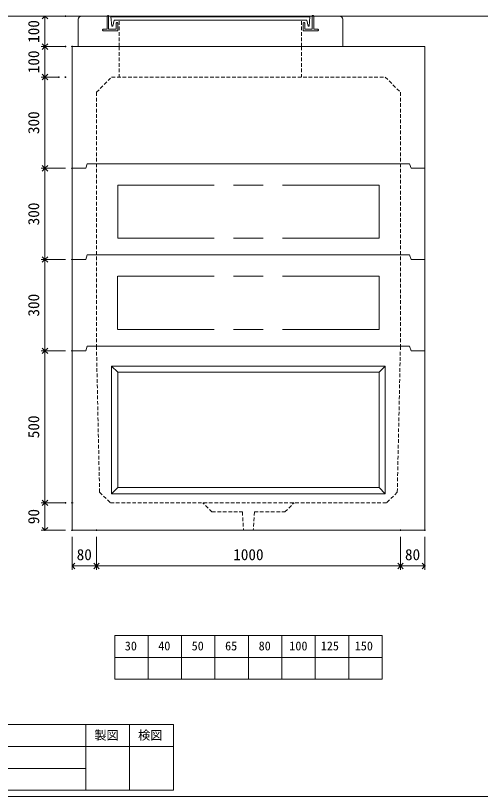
# Model space of a CAD drawing. Units: millimetres, scale not verified. Extents: x -4890 to 18490, y -2312 to 2312.
# Drawn here: x 299 to 1828, y -1963 to 604 of the extents above; entities that cross this region are included whole.
import ezdxf
from ezdxf.enums import TextEntityAlignment as Align

# ---------------------------------------------------------------- set-up
doc = ezdxf.new("R2010")
doc.units = ezdxf.units.MM
doc.header["$LTSCALE"] = 10
doc.header["$PDMODE"] = 32
doc.header["$PDSIZE"] = 2
doc.linetypes.add('DASHED1', pattern=[1.8, 1.2, -0.6])
doc.linetypes.add('USER2', pattern=[50.8, 31.75, -6.35, 6.35, -6.35])
doc.layers.add('0-1_Defpoints', color=7, linetype='Continuous')
for name, color, linetype, lineweight in [('0-2_waku', 7, 'Continuous', 18), ('0-3_gaikei', 7, 'Continuous', 18), ('0-4_kakure', 7, 'DASHED1', 5), ('0-5_sunpou', 7, 'Continuous', 5), ('0-9_uchigawa', 6, 'Continuous', 18), ('0-B_futa', 3, 'Continuous', 18), ('0-C_GL', 4, 'Continuous', 18), ('0-E_文字１', 7, 'Continuous', 18), ('1-3_uchigawa2', 6, 'USER2', 18)]:
    doc.layers.add(name, color=color, linetype=linetype, lineweight=lineweight)
doc.styles.add('ＭＳ ゴシック', font='')
doc.styles.get('ＭＳ ゴシック').set_extended_font_data('MS Gothic')

# ---------------------------------------------------------------- blocks, each defined once
blk = doc.blocks.new('_Open90')
at = {"layer": '0-5_sunpou'}
blk.add_line((0, 0), (-1, 0), dxfattribs=at)
blk.add_lwpolyline([(-0.5, 0.5), (0, 0), (-0.5, -0.5)], dxfattribs=at)
blk = doc.blocks.new('D114')
at = {"layer": '0-1_Defpoints'}
for p in [(1932.32, 1104.36), (2012.32, 1104.36), (2012.32, 986.94)]:
    blk.add_point(p, dxfattribs=at)
at = {"layer": '0-5_sunpou'}
for p, q in [((1932.32, 1082.36), (1932.32, 973.94)), ((2012.32, 1082.36), (2012.32, 973.94)), ((1950.32, 986.94), (1994.32, 986.94))]:
    blk.add_line(p, q, dxfattribs=at)
at = {"layer": '0-5_sunpou', "xscale": 18, "yscale": 18, "rotation": 180}
blk.add_blockref('_Open90', (1932.32, 986.94), dxfattribs=at)
at = {"layer": '0-5_sunpou', "xscale": 18, "yscale": 18}
blk.add_blockref('_Open90', (2012.32, 986.94), dxfattribs=at)
at = {"layer": '0-5_sunpou', "style": 'ＭＳ ゴシック'}
blk.add_text('80', height=36.66, dxfattribs=at).set_placement((1947.32, 994.94), align=Align.BOTTOM_LEFT)
blk = doc.blocks.new('D115')
at = {"layer": '0-1_Defpoints'}
for p in [(2012.32, 1104.36), (3012.32, 1104.36), (3012.32, 986.94)]:
    blk.add_point(p, dxfattribs=at)
at = {"layer": '0-5_sunpou'}
for p, q in [((2012.32, 1082.36), (2012.32, 973.94)), ((3012.32, 1082.36), (3012.32, 973.94)), ((2030.32, 986.94), (2994.32, 986.94))]:
    blk.add_line(p, q, dxfattribs=at)
at = {"layer": '0-5_sunpou', "xscale": 18, "yscale": 18, "rotation": 180}
blk.add_blockref('_Open90', (2012.32, 986.94), dxfattribs=at)
at = {"layer": '0-5_sunpou', "xscale": 18, "yscale": 18}
blk.add_blockref('_Open90', (3012.32, 986.94), dxfattribs=at)
at = {"layer": '0-5_sunpou', "style": 'ＭＳ ゴシック'}
blk.add_text('1000', height=36.66, dxfattribs=at).set_placement((2462.32, 994.94), align=Align.BOTTOM_LEFT)
blk = doc.blocks.new('D116')
at = {"layer": '0-1_Defpoints'}
for p in [(3012.32, 1104.36), (3092.32, 1104.36), (3092.32, 986.94)]:
    blk.add_point(p, dxfattribs=at)
at = {"layer": '0-5_sunpou'}
for p, q in [((3012.32, 1082.36), (3012.32, 973.94)), ((3092.32, 1082.36), (3092.32, 973.94)), ((3030.32, 986.94), (3074.32, 986.94))]:
    blk.add_line(p, q, dxfattribs=at)
at = {"layer": '0-5_sunpou', "xscale": 18, "yscale": 18, "rotation": 180}
blk.add_blockref('_Open90', (3012.32, 986.94), dxfattribs=at)
at = {"layer": '0-5_sunpou', "xscale": 18, "yscale": 18}
blk.add_blockref('_Open90', (3092.32, 986.94), dxfattribs=at)
at = {"layer": '0-5_sunpou', "style": 'ＭＳ ゴシック'}
blk.add_text('80', height=36.66, dxfattribs=at).set_placement((3027.32, 994.94), align=Align.BOTTOM_LEFT)
blk = doc.blocks.new('D117')
at = {"layer": '0-1_Defpoints'}
for p in [(1932.32, 1194.36), (1843, 1104.36), (1932.32, 1104.36)]:
    blk.add_point(p, dxfattribs=at)
at = {"layer": '0-5_sunpou'}
for p, q in [((1910.32, 1194.36), (1830, 1194.36)), ((1843, 1176.36), (1843, 1122.36)), ((1910.32, 1104.36), (1830, 1104.36))]:
    blk.add_line(p, q, dxfattribs=at)
at = {"layer": '0-5_sunpou', "xscale": 18, "yscale": 18}
for p, rotation in [((1843, 1194.36), 90), ((1843, 1104.36), 270)]:
    blk.add_blockref('_Open90', p, dxfattribs=dict(at, rotation=rotation))
at = {"layer": '0-5_sunpou', "style": 'ＭＳ ゴシック'}
blk.add_text('90', height=36.66, rotation=90, dxfattribs=at).set_placement((1835, 1124.36), align=Align.BOTTOM_LEFT)
blk = doc.blocks.new('D118')
at = {"layer": '0-1_Defpoints'}
for p in [(1932.32, 1694.36), (1843, 1194.36), (1910.32, 1194.36)]:
    blk.add_point(p, dxfattribs=at)
at = {"layer": '0-5_sunpou'}
for p, q in [((1910.32, 1694.36), (1830, 1694.36)), ((1843, 1676.36), (1843, 1212.36)), ((1888.32, 1194.36), (1830, 1194.36))]:
    blk.add_line(p, q, dxfattribs=at)
at = {"layer": '0-5_sunpou', "xscale": 18, "yscale": 18}
for p, rotation in [((1843, 1694.36), 90), ((1843, 1194.36), 270)]:
    blk.add_blockref('_Open90', p, dxfattribs=dict(at, rotation=rotation))
at = {"layer": '0-5_sunpou', "style": 'ＭＳ ゴシック'}
blk.add_text('500', height=36.66, rotation=90, dxfattribs=at).set_placement((1835, 1406.86), align=Align.BOTTOM_LEFT)
blk = doc.blocks.new('D119')
at = {"layer": '0-1_Defpoints'}
for p in [(1910.32, 2794.36), (1843, 2694.36), (1932.32, 2694.36)]:
    blk.add_point(p, dxfattribs=at)
at = {"layer": '0-5_sunpou'}
for p, q in [((1888.32, 2794.36), (1830, 2794.36)), ((1843, 2776.36), (1843, 2712.36)), ((1910.32, 2694.36), (1830, 2694.36))]:
    blk.add_line(p, q, dxfattribs=at)
at = {"layer": '0-5_sunpou', "xscale": 18, "yscale": 18}
for p, rotation in [((1843, 2794.36), 90), ((1843, 2694.36), 270)]:
    blk.add_blockref('_Open90', p, dxfattribs=dict(at, rotation=rotation))
at = {"layer": '0-5_sunpou', "style": 'ＭＳ ゴシック'}
blk.add_text('100', height=36.66, rotation=90, dxfattribs=at).set_placement((1835, 2706.86), align=Align.BOTTOM_LEFT)
blk = doc.blocks.new('D120')
at = {"layer": '0-1_Defpoints'}
for p in [(1910.32, 2694.36), (1843, 2594.36), (1910.32, 2594.36)]:
    blk.add_point(p, dxfattribs=at)
at = {"layer": '0-5_sunpou'}
for p, q in [((1888.32, 2694.36), (1830, 2694.36)), ((1843, 2676.36), (1843, 2612.36)), ((1888.32, 2594.36), (1830, 2594.36))]:
    blk.add_line(p, q, dxfattribs=at)
at = {"layer": '0-5_sunpou', "xscale": 18, "yscale": 18}
for p, rotation in [((1843, 2694.36), 90), ((1843, 2594.36), 270)]:
    blk.add_blockref('_Open90', p, dxfattribs=dict(at, rotation=rotation))
at = {"layer": '0-5_sunpou', "style": 'ＭＳ ゴシック'}
blk.add_text('100', height=36.66, rotation=90, dxfattribs=at).set_placement((1835, 2606.86), align=Align.BOTTOM_LEFT)
blk = doc.blocks.new('D121')
at = {"layer": '0-1_Defpoints'}
for p in [(1888.32, 2594.36), (1843, 2294.36), (1932.32, 2294.36)]:
    blk.add_point(p, dxfattribs=at)
at = {"layer": '0-5_sunpou'}
for p, q in [((1866.32, 2594.36), (1830, 2594.36)), ((1843, 2576.36), (1843, 2312.36)), ((1910.32, 2294.36), (1830, 2294.36))]:
    blk.add_line(p, q, dxfattribs=at)
at = {"layer": '0-5_sunpou', "xscale": 18, "yscale": 18}
for p, rotation in [((1843, 2594.36), 90), ((1843, 2294.36), 270)]:
    blk.add_blockref('_Open90', p, dxfattribs=dict(at, rotation=rotation))
at = {"layer": '0-5_sunpou', "style": 'ＭＳ ゴシック'}
blk.add_text('300', height=36.66, rotation=90, dxfattribs=at).set_placement((1835, 2406.86), align=Align.BOTTOM_LEFT)
blk = doc.blocks.new('D122')
at = {"layer": '0-1_Defpoints'}
for p in [(1932.32, 2294.36), (1843, 1994.36), (1932.32, 1994.36)]:
    blk.add_point(p, dxfattribs=at)
at = {"layer": '0-5_sunpou'}
for p, q in [((1910.32, 2294.36), (1830, 2294.36)), ((1843, 2276.36), (1843, 2012.36)), ((1910.32, 1994.36), (1830, 1994.36))]:
    blk.add_line(p, q, dxfattribs=at)
at = {"layer": '0-5_sunpou', "xscale": 18, "yscale": 18}
for p, rotation in [((1843, 2294.36), 90), ((1843, 1994.36), 270)]:
    blk.add_blockref('_Open90', p, dxfattribs=dict(at, rotation=rotation))
at = {"layer": '0-5_sunpou', "style": 'ＭＳ ゴシック'}
blk.add_text('300', height=36.66, rotation=90, dxfattribs=at).set_placement((1835, 2106.86), align=Align.BOTTOM_LEFT)
blk = doc.blocks.new('D123')
at = {"layer": '0-1_Defpoints'}
for p in [(1932.32, 1994.36), (1843, 1694.36), (1932.32, 1694.36)]:
    blk.add_point(p, dxfattribs=at)
at = {"layer": '0-5_sunpou'}
for p, q in [((1910.32, 1994.36), (1830, 1994.36)), ((1843, 1976.36), (1843, 1712.36)), ((1910.32, 1694.36), (1830, 1694.36))]:
    blk.add_line(p, q, dxfattribs=at)
at = {"layer": '0-5_sunpou', "xscale": 18, "yscale": 18}
for p, rotation in [((1843, 1994.36), 90), ((1843, 1694.36), 270)]:
    blk.add_blockref('_Open90', p, dxfattribs=dict(at, rotation=rotation))
at = {"layer": '0-5_sunpou', "style": 'ＭＳ ゴシック'}
blk.add_text('300', height=36.66, rotation=90, dxfattribs=at).set_placement((1835, 1806.86), align=Align.BOTTOM_LEFT)

msp = doc.modelspace()

# ---------------------------------------------------------------- linework, layer by layer
at = {"layer": '0-2_waku'}
for p, q in [((625.06, -1434.12), (625.06, -1578.12)), ((625.06, -1434.12), (625.06, -1578.12)), ((625.06, -1434.12), (625.06, -1578.12)), ((625.06, -1434.12), (625.06, -1578.12)), ((625.06, -1434.12), (1505.06, -1434.12)), ((735.06, -1434.12), (735.06, -1578.12)), ((845.06, -1434.12), (845.06, -1578.12)), ((845.06, -1434.12), (845.06, -1578.12)), ((955.06, -1434.12), (955.06, -1578.12)), ((1065.06, -1434.12), (1065.06, -1578.12)), ((1175.06, -1434.12), (1175.06, -1578.12)), ((1285.06, -1434.12), (1285.06, -1578.12)), ((1395.06, -1434.12), (1395.06, -1578.12)), ((1505.06, -1434.12), (1505.06, -1578.12)), ((625.06, -1506.12), (1505.06, -1506.12)), ((625.06, -1578.12), (1505.06, -1578.12)), ((-1209.94, -1727.12), (818.06, -1727.12)), ((530.06, -1727.12), (530.06, -1943.12)), ((530.06, -1727.12), (530.06, -1943.12)), ((674.06, -1727.12), (674.06, -1943.12)), ((818.06, -1727.12), (818.06, -1943.12)), ((-1209.23, -1799.12), (818.77, -1799.12)), ((-1209.23, -1871.12), (530.77, -1871.12)), ((-1209.94, -1943.12), (818.06, -1943.12)), ((-1229.94, -1963.12), (4890.06, -1963.12)), ((-1229.94, -1963.12), (4890.06, -1963.12))]:
    msp.add_line(p, q, dxfattribs=at)
at = {"layer": '0-3_gaikei'}
for p, q in [((505.06, 501.88), (505.06, 591.88)), ((515.06, 601.88), (600.06, 601.88)), ((1280.06, 601.88), (1365.06, 601.88)), ((1375.06, 501.88), (1375.06, 591.88)), ((485.06, 501.88), (485.06, -498.12)), ((530.56, 501.88), (485.06, 501.88)), ((485.06, 501.88), (1645.06, 501.88)), ((505.06, 501.88), (615.06, 501.88)), ((505.06, 501.88), (615.06, 501.88)), ((505.06, 501.88), (615.06, 501.88)), ((505.06, 501.88), (615.06, 501.88)), ((505.06, 501.88), (615.06, 501.88)), ((505.06, 501.88), (615.06, 501.88)), ((540.06, 501.88), (1340.06, 501.88)), ((540.06, 501.88), (1340.06, 501.88)), ((540.06, 501.88), (1340.06, 501.88)), ((540.06, 501.88), (1340.06, 501.88)), ((1375.06, 501.88), (1265.06, 501.88)), ((1375.06, 501.88), (1265.06, 501.88)), ((1375.06, 501.88), (1265.06, 501.88)), ((1375.06, 501.88), (1265.06, 501.88)), ((1375.06, 501.88), (1265.06, 501.88)), ((1375.06, 501.88), (1265.06, 501.88)), ((1375.06, 501.88), (1265.06, 501.88)), ((1375.06, 501.88), (1265.06, 501.88)), ((1645.06, 501.88), (1645.06, -498.12)), ((1065.06, 116.88), (535.06, 116.88)), ((1595.06, 116.88), (1065.06, 116.88)), ((1595.06, 116.88), (1600.06, 101.88)), ((1645.06, 101.88), (1600.06, 101.88)), ((1620.06, 101.88), (1645.06, 101.88)), ((1620.06, 101.88), (1645.06, 101.88)), ((1065.06, -183.12), (535.06, -183.12)), ((1595.06, -183.12), (1065.06, -183.12)), ((1595.06, -183.12), (1600.06, -198.12)), ((1645.06, -198.12), (1600.06, -198.12)), ((1620.06, -198.12), (1645.06, -198.12)), ((1620.06, -198.12), (1645.06, -198.12)), ((1065.06, -483.12), (535.06, -483.12)), ((1595.06, -483.12), (1065.06, -483.12)), ((1595.06, -483.12), (1600.06, -498.12)), ((485.06, -498.12), (485.06, -1088.12)), ((1645.06, -498.12), (1600.06, -498.12)), ((1620.06, -498.12), (1645.06, -498.12)), ((1620.06, -498.12), (1645.06, -498.12))]:
    msp.add_line(p, q, dxfattribs=at)
for points in [[(535.06, 116.88), (530.06, 101.88), (485.06, 101.88)], [(535.06, -183.12), (530.06, -198.12), (485.06, -198.12)], [(535.06, -483.12), (530.06, -498.12), (485.06, -498.12)], [(485.06, -1088.12), (1645.06, -1088.12), (1645.06, -498.12)]]:
    msp.add_lwpolyline(points, dxfattribs=at)
for centre, radius, start, end in [((514.48, 592.46), 9.44, 86.47383, 183.52617), ((1365.39, 592.21), 9.68, 358.04251, 91.95749)]:
    msp.add_arc(centre, radius, start, end, dxfattribs=at)
at = {"layer": '0-4_kakure'}
for p, q in [((640.06, 501.88), (640.06, 588.38)), ((1240.06, 501.88), (1240.06, 588.38)), ((640.06, 501.88), (640.06, 401.88)), ((1240.06, 501.88), (1240.06, 401.88)), ((565.06, 351.88), (615.06, 401.88)), ((615.06, 401.88), (1515.06, 401.88)), ((1515.06, 401.88), (1565.06, 351.88)), ((565.06, 351.88), (565.06, -483.12)), ((1565.06, 351.88), (1565.06, -483.12)), ((575.38, -963.12), (565.06, -483.12)), ((1565.06, -483.12), (1554.74, -963.12)), ((575.38, -963.12), (611.14, -998.12)), ((611.14, -998.12), (1065.06, -998.12)), ((945.06, -1028.12), (915.06, -998.12)), ((1185.06, -1028.12), (1215.06, -998.12)), ((945.06, -1028.12), (1045.06, -1028.12)), ((1045.06, -1028.12), (1049.06, -1088.12)), ((1085.06, -1028.12), (1081.06, -1088.12)), ((1085.06, -1028.12), (1185.06, -1028.12))]:
    msp.add_line(p, q, dxfattribs=at)
msp.add_lwpolyline([(1554.74, -963.12), (1518.97, -998.12), (1065.06, -998.12)], dxfattribs=at)
at = {"layer": '0-9_uchigawa'}
for p, q in [((615.06, -548.12), (635.06, -568.12)), ((615.06, -968.12), (615.06, -548.12)), ((1515.06, -968.12), (1515.06, -548.12)), ((635.06, -568.12), (1065.06, -568.12)), ((635.06, -948.12), (635.06, -568.12)), ((1495.06, -948.12), (1495.06, -568.12)), ((615.06, -968.12), (635.06, -948.12)), ((635.06, -948.12), (1495.06, -948.12)), ((1515.06, -968.12), (1495.06, -948.12)), ((615.06, -968.12), (1515.06, -968.12))]:
    msp.add_line(p, q, dxfattribs=at)
for points in [[(615.06, -548.12), (1065.06, -548.12), (1515.06, -548.12)], [(1065.06, -568.12), (1495.06, -568.12), (1515.06, -548.12)]]:
    msp.add_lwpolyline(points, dxfattribs=at)
at = {"layer": '0-B_futa'}
for p, q in [((600.06, 601.88), (600.06, 558.88)), ((602.06, 603.88), (605.06, 603.88)), ((605.06, 603.88), (605.06, 558.88)), ((612.87, 599.38), (1267.2, 599.38)), ((612.87, 599.38), (615.36, 569.38)), ((1267.2, 599.38), (1264.95, 569.38)), ((1275.06, 603.88), (1275.06, 558.88)), ((1275.06, 603.88), (1278.06, 603.88)), ((1280.06, 601.88), (1280.06, 558.88)), ((615.36, 569.38), (619.07, 569.38)), ((623.39, 588.38), (619.07, 569.38)), ((623.39, 588.38), (1256.73, 588.38)), ((630.06, 578.88), (630.06, 558.88)), ((632.06, 580.88), (633.06, 580.88)), ((635.06, 578.88), (635.06, 553.88)), ((1245.06, 578.88), (1245.06, 553.88)), ((1248.06, 580.88), (1247.06, 580.88)), ((1250.06, 578.88), (1250.06, 558.88)), ((1256.73, 588.38), (1261.04, 569.38)), ((1264.95, 569.38), (1261.04, 569.38)), ((585.06, 556.88), (585.06, 555.88)), ((587.06, 558.88), (600.06, 558.88)), ((635.06, 553.88), (587.06, 553.88)), ((605.06, 558.88), (630.06, 558.88)), ((1245.06, 553.88), (1293.06, 553.88)), ((1275.06, 558.88), (1250.06, 558.88)), ((1293.06, 558.88), (1280.06, 558.88)), ((1295.06, 556.88), (1295.06, 555.88))]:
    msp.add_line(p, q, dxfattribs=at)
for centre, start, end in [((602.06, 601.88), 90, 180), ((1278.06, 601.88), 0, 90), ((632.06, 578.88), 90, 180), ((633.06, 578.88), 0, 90), ((1247.06, 578.88), 90, 180), ((1248.06, 578.88), 0, 90), ((587.06, 556.88), 90, 180), ((587.06, 555.88), 180, 270), ((1293.06, 556.88), 0, 90), ((1293.06, 555.88), 270, 0)]:
    msp.add_arc(centre, 2, start, end, dxfattribs=at)
at = {"layer": '0-C_GL'}
msp.add_line((-1229.94, 601.88), (4890.06, 601.88), dxfattribs=at)
at = {"layer": '1-3_uchigawa2'}
for p, q in [((635.06, 46.88), (1065.06, 46.88)), ((635.06, 46.88), (635.06, -128.12)), ((1495.06, 46.88), (1065.06, 46.88)), ((1495.06, 46.88), (1495.06, -128.12)), ((635.06, -128.12), (1065.06, -128.12)), ((1495.06, -128.12), (1065.06, -128.12)), ((634.21, -253.12), (634.21, -428.12)), ((635.06, -253.12), (1065.06, -253.12)), ((1495.06, -253.12), (1065.06, -253.12)), ((1495.06, -253.12), (1495.06, -428.12)), ((635.06, -428.12), (1065.06, -428.12)), ((1495.06, -428.12), (1065.06, -428.12))]:
    msp.add_line(p, q, dxfattribs=at)

# ---------------------------------------------------------------- block references
at = {"layer": '0-5_sunpou'}
for name in ['D119', 'D120', 'D121', 'D122', 'D123', 'D118', 'D117', 'D114', 'D115', 'D116']:
    msp.add_blockref(name, (-1447.26, -2192.49), dxfattribs=at)

# ---------------------------------------------------------------- texts
at = {"layer": '0-E_文字１', "style": 'ＭＳ ゴシック'}
for s, p in [('30', (658.29, -1491.94)), ('40', (768.29, -1491.94)), ('50', (878.29, -1491.94)), ('65', (988.29, -1491.94)), ('80', (1098.7, -1491.94)), ('100', (1199.57, -1491.94)), ('125', (1302.96, -1491.94)), ('150', (1414.72, -1491.94)), ('製図', (558.12, -1785.37)), ('検図', (702.12, -1785.37))]:
    msp.add_text(s, height=29.33, dxfattribs=at).set_placement(p, align=Align.BOTTOM_LEFT)

doc.saveas('drawing.dxf')
